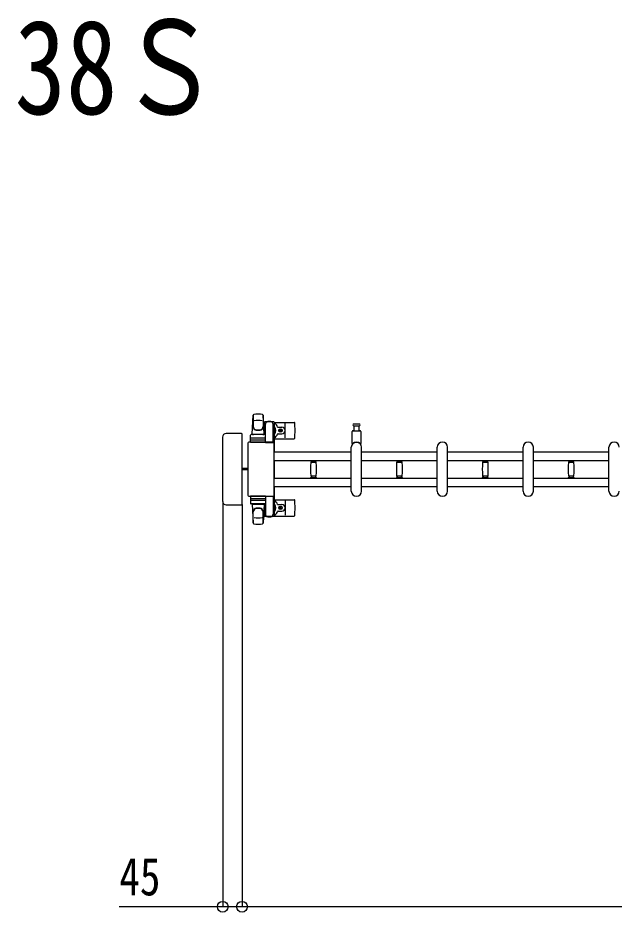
# Model space of a CAD drawing. Units: millimetres, scale not verified. Extents: x -16820 to 16820, y -11880 to 11880.
# Drawn here: x -7301 to -5913, y 1049 to 3130 of the extents above; entities that cross this region are included whole.
import ezdxf
from ezdxf.enums import TextEntityAlignment as Align

# ---------------------------------------------------------------- set-up
doc = ezdxf.new("R2010")
doc.units = ezdxf.units.MM
doc.header["$LTSCALE"] = 50
for name, color, linetype in [('0-1_USER1', 3, 'Continuous'), ('0-3_YKK_13', 4, 'Continuous'), ('0-4_YKK_A1', 4, 'Continuous'), ('0-5_YKK_D', 6, 'Continuous')]:
    doc.layers.add(name, color=color, linetype=linetype)
doc.styles.add('ＭＳ ゴシック', font='')
doc.styles.get('ＭＳ ゴシック').set_extended_font_data('MS Gothic')

msp = doc.modelspace()

# ---------------------------------------------------------------- linework, layer by layer
at = {"layer": '0-3_YKK_13'}
for p, q in [((-6730.42, 2205.38), (-6730.42, 2178.19)), ((-6755.92, 2161), (-6753.48, 2205.03)), ((-6753.42, 2204.61), (-6753.42, 2178.87)), ((-6727.92, 2161), (-6730.36, 2205.03)), ((-6705.62, 2189.5), (-6726.22, 2189.5)), ((-6725.92, 2167.7), (-6725.92, 2184.7)), ((-6706.92, 2184.7), (-6703.62, 2184.7)), ((-6705.92, 2167.7), (-6705.92, 2184.7)), ((-6703.89, 2188.5), (-6657.82, 2188.5)), ((-6703.62, 2184.7), (-6703.62, 2187.5)), ((-6678.92, 2152.5), (-6678.92, 2186.5)), ((-6726.72, 2181.2), (-6725.92, 2181.2)), ((-6726.72, 2170.69), (-6726.72, 2181.2)), ((-6725.12, 2164.7), (-6726.72, 2170.69)), ((-6725.12, 2164.7), (-6724.92, 2164.7)), ((-6724.92, 2159.87), (-6724.92, 2184.5)), ((-6706.92, 2142), (-6706.92, 2184.5)), ((-6706.72, 2164.7), (-6706.92, 2164.7)), ((-6706.72, 2164.7), (-6705.12, 2170.69)), ((-6705.12, 2181.2), (-6705.92, 2181.2)), ((-6705.12, 2170.69), (-6705.12, 2181.2)), ((-6695.63, 2177), (-6686.42, 2177)), ((-6691.24, 2169.94), (-6692.12, 2169.94)), ((-6688.6, 2169.06), (-6687.72, 2169.06)), ((-6522.92, 2139.17), (-6522.92, 2167)), ((-6520.92, 2169), (-6504.92, 2169)), ((-6519.17, 2180.5), (-6506.67, 2180.5)), ((-6518.42, 2169), (-6518.42, 2180.5)), ((-6507.42, 2180.5), (-6507.42, 2169)), ((-6502.92, 2167), (-6502.92, 2139.17)), ((-6824.92, 2154.02), (-6824.92, 2004.98)), ((-6824.92, 2154.02), (-6824.92, 2154.02)), ((-6780.42, 2162.5), (-6816.44, 2162.5)), ((-6816.44, 2162.5), (-6816.44, 2162.5)), ((-6780.42, 2162.5), (-6780.42, 2162.5)), ((-6778.92, 1998), (-6778.92, 2161)), ((-6778.92, 2161), (-6778.92, 2161)), ((-6759.42, 2142), (-6759.42, 2159)), ((-6758.48, 2147.5), (-6725.31, 2147.5)), ((-6725.42, 2160), (-6758.42, 2160)), ((-6725.42, 2152), (-6758.42, 2152)), ((-6755.92, 2161), (-6727.92, 2161)), ((-6754.92, 2160), (-6754.92, 2161)), ((-6754.92, 2161), (-6728.92, 2161)), ((-6754.92, 2160), (-6752.52, 2160)), ((-6731.32, 2160), (-6728.92, 2160)), ((-6728.92, 2160), (-6728.92, 2161)), ((-6724.42, 2142), (-6724.42, 2159)), ((-6703.92, 2150.5), (-6657.82, 2150.5)), ((-6695.63, 2162), (-6686.42, 2162)), ((-6765.92, 2140), (-6765.92, 2019)), ((-6765.92, 2140), (-6765.92, 2140)), ((-6706.92, 2142.5), (-6763.42, 2142.5)), ((-6763.42, 2142.5), (-6763.42, 2142.5)), ((-6724.42, 2142), (-6759.42, 2142)), ((-6724.92, 2142), (-6706.92, 2142)), ((-6706.92, 2142.5), (-6706.92, 2142.5)), ((-6704.42, 2019), (-6704.42, 2140)), ((-6704.42, 2140), (-6704.42, 2140)), ((-6524.92, 2028.5), (-6524.92, 2130.5)), ((-6500.92, 2028.5), (-6500.92, 2130.5)), ((-6324.92, 2028.5), (-6324.92, 2130.5)), ((-6300.92, 2028.5), (-6300.92, 2130.5)), ((-6124.92, 2028.5), (-6124.92, 2130.5)), ((-6100.92, 2028.5), (-6100.92, 2130.5)), ((-5924.92, 2028.5), (-5924.92, 2130.5)), ((-6765.92, 2081), (-6778.92, 2081)), ((-6619.92, 2100.1), (-6619.92, 2098.8)), ((-6619.92, 2100.1), (-6612.92, 2100.1)), ((-6612.92, 2098.5), (-6619.62, 2098.5)), ((-6619.14, 2095.5), (-6606.7, 2095.5)), ((-6617.92, 2098.5), (-6617.92, 2095.5)), ((-6612.92, 2100.1), (-6605.92, 2100.1)), ((-6606.22, 2098.5), (-6612.92, 2098.5)), ((-6607.92, 2095.5), (-6607.92, 2098.5)), ((-6605.92, 2098.8), (-6605.92, 2100.1)), ((-6419.92, 2100.1), (-6419.92, 2098.8)), ((-6419.92, 2100.1), (-6412.92, 2100.1)), ((-6412.92, 2098.5), (-6419.62, 2098.5)), ((-6419.14, 2095.5), (-6406.7, 2095.5)), ((-6417.92, 2098.5), (-6417.92, 2095.5)), ((-6412.92, 2100.1), (-6405.92, 2100.1)), ((-6406.22, 2098.5), (-6412.92, 2098.5)), ((-6407.92, 2095.5), (-6407.92, 2098.5)), ((-6405.92, 2098.8), (-6405.92, 2100.1)), ((-6219.92, 2100.1), (-6219.92, 2098.8)), ((-6219.92, 2100.1), (-6212.92, 2100.1)), ((-6212.92, 2098.5), (-6219.62, 2098.5)), ((-6219.14, 2095.5), (-6206.7, 2095.5)), ((-6217.92, 2098.5), (-6217.92, 2095.5)), ((-6212.92, 2100.1), (-6205.92, 2100.1)), ((-6206.22, 2098.5), (-6212.92, 2098.5)), ((-6207.92, 2095.5), (-6207.92, 2098.5)), ((-6205.92, 2098.8), (-6205.92, 2100.1)), ((-6019.92, 2100.1), (-6019.92, 2098.8)), ((-6019.92, 2100.1), (-6012.92, 2100.1)), ((-6012.92, 2098.5), (-6019.62, 2098.5)), ((-6019.14, 2095.5), (-6006.7, 2095.5)), ((-6017.92, 2098.5), (-6017.92, 2095.5)), ((-6012.92, 2100.1), (-6005.92, 2100.1)), ((-6006.22, 2098.5), (-6012.92, 2098.5)), ((-6007.92, 2095.5), (-6007.92, 2098.5)), ((-6005.92, 2098.8), (-6005.92, 2100.1)), ((-6765.92, 2078), (-6778.92, 2078)), ((-6619.92, 2060.2), (-6619.92, 2058.9)), ((-6619.62, 2060.5), (-6606.22, 2060.5)), ((-6612.92, 2063.5), (-6619.14, 2063.5)), ((-6617.92, 2063.5), (-6617.92, 2060.5)), ((-6606.7, 2063.5), (-6612.92, 2063.5)), ((-6607.92, 2060.5), (-6607.92, 2063.5)), ((-6605.92, 2058.9), (-6605.92, 2060.2)), ((-6419.92, 2060.2), (-6419.92, 2058.9)), ((-6419.62, 2060.5), (-6406.22, 2060.5)), ((-6412.92, 2063.5), (-6419.14, 2063.5)), ((-6417.92, 2063.5), (-6417.92, 2060.5)), ((-6406.7, 2063.5), (-6412.92, 2063.5)), ((-6407.92, 2060.5), (-6407.92, 2063.5)), ((-6405.92, 2058.9), (-6405.92, 2060.2)), ((-6219.92, 2060.2), (-6219.92, 2058.9)), ((-6219.62, 2060.5), (-6206.22, 2060.5)), ((-6212.92, 2063.5), (-6219.14, 2063.5)), ((-6217.92, 2063.5), (-6217.92, 2060.5)), ((-6206.7, 2063.5), (-6212.92, 2063.5)), ((-6207.92, 2060.5), (-6207.92, 2063.5)), ((-6205.92, 2058.9), (-6205.92, 2060.2)), ((-6019.92, 2060.2), (-6019.92, 2058.9)), ((-6019.62, 2060.5), (-6006.22, 2060.5)), ((-6012.92, 2063.5), (-6019.14, 2063.5)), ((-6017.92, 2063.5), (-6017.92, 2060.5)), ((-6006.7, 2063.5), (-6012.92, 2063.5)), ((-6007.92, 2060.5), (-6007.92, 2063.5)), ((-6005.92, 2058.9), (-6005.92, 2060.2)), ((-6619.92, 2058.9), (-6612.92, 2058.9)), ((-6612.92, 2058.9), (-6605.92, 2058.9)), ((-6419.92, 2058.9), (-6412.92, 2058.9)), ((-6412.92, 2058.9), (-6405.92, 2058.9)), ((-6219.92, 2058.9), (-6212.92, 2058.9)), ((-6212.92, 2058.9), (-6205.92, 2058.9)), ((-6019.92, 2058.9), (-6012.92, 2058.9)), ((-6012.92, 2058.9), (-6005.92, 2058.9)), ((-6765.92, 2019), (-6765.92, 2019)), ((-6704.42, 2019), (-6704.42, 2019)), ((-6824.92, 2004.98), (-6824.92, 2004.98)), ((-6778.92, 1998), (-6778.92, 1998)), ((-6763.42, 2016.5), (-6706.92, 2016.5)), ((-6763.42, 2016.5), (-6763.42, 2016.5)), ((-6724.42, 2017), (-6759.42, 2017)), ((-6759.42, 2017), (-6759.42, 2000)), ((-6758.48, 2011.5), (-6725.31, 2011.5)), ((-6725.42, 2007), (-6758.42, 2007)), ((-6725.42, 1999), (-6758.42, 1999)), ((-6755.92, 1998), (-6727.92, 1998)), ((-6755.92, 1998), (-6753.48, 1953.97)), ((-6754.92, 1999), (-6752.52, 1999)), ((-6754.92, 1999), (-6754.92, 1998)), ((-6754.92, 1998), (-6728.92, 1998)), ((-6731.32, 1999), (-6728.92, 1999)), ((-6727.92, 1998), (-6730.36, 1953.97)), ((-6728.92, 1999), (-6728.92, 1998)), ((-6724.92, 2017), (-6706.92, 2017)), ((-6724.92, 1999.13), (-6724.92, 1974.5)), ((-6724.42, 2017), (-6724.42, 2000)), ((-6706.92, 2017), (-6706.92, 1974.5)), ((-6706.92, 2016.5), (-6706.92, 2016.5)), ((-6703.92, 2008.5), (-6657.82, 2008.5)), ((-6678.92, 2006.5), (-6678.92, 1972.5)), ((-6816.44, 1996.5), (-6780.42, 1996.5)), ((-6816.44, 1996.5), (-6816.44, 1996.5)), ((-6780.42, 1996.5), (-6780.42, 1996.5)), ((-6753.42, 1954.39), (-6753.42, 1980.13)), ((-6730.42, 1953.62), (-6730.42, 1980.81)), ((-6725.12, 1994.3), (-6726.72, 1988.31)), ((-6726.72, 1988.31), (-6726.72, 1977.8)), ((-6726.72, 1977.8), (-6725.92, 1977.8)), ((-6725.92, 1991.3), (-6725.92, 1974.3)), ((-6725.12, 1994.3), (-6724.92, 1994.3)), ((-6706.72, 1994.3), (-6706.92, 1994.3)), ((-6706.72, 1994.3), (-6705.12, 1988.31)), ((-6705.92, 1991.3), (-6705.92, 1974.3)), ((-6705.12, 1977.8), (-6705.92, 1977.8)), ((-6705.12, 1988.31), (-6705.12, 1977.8)), ((-6695.63, 1997), (-6686.42, 1997)), ((-6695.63, 1982), (-6686.42, 1982)), ((-6691.24, 1989.06), (-6692.12, 1989.06)), ((-6688.6, 1989.94), (-6687.72, 1989.94)), ((-6705.62, 1969.5), (-6726.22, 1969.5)), ((-6706.92, 1974.3), (-6703.62, 1974.3)), ((-6703.89, 1970.5), (-6657.82, 1970.5)), ((-6703.62, 1974.3), (-6703.62, 1971.5))]:
    msp.add_line(p, q, dxfattribs=at)
for points in [[(-6728.22, 2187.5), (-6728.22, 2184.7), (-6724.92, 2184.7)], [(-6692.12, 2169.94), (-6692.12, 2169.06), (-6691.24, 2169.06)], [(-6689.48, 2170.82), (-6689.48, 2171.7), (-6690.36, 2171.7), (-6690.36, 2170.82)], [(-6690.36, 2168.18), (-6690.36, 2167.3), (-6689.48, 2167.3), (-6689.48, 2168.18)], [(-6687.72, 2169.06), (-6687.72, 2169.94), (-6688.6, 2169.94)], [(-6506.67, 2184.5), (-6512.92, 2184.5), (-6519.17, 2184.5)], [(-6692.12, 1989.06), (-6692.12, 1989.94), (-6691.24, 1989.94)], [(-6690.36, 1990.82), (-6690.36, 1991.7), (-6689.48, 1991.7), (-6689.48, 1990.82)], [(-6689.48, 1988.18), (-6689.48, 1987.3), (-6690.36, 1987.3), (-6690.36, 1988.18)], [(-6687.72, 1989.94), (-6687.72, 1989.06), (-6688.6, 1989.06)], [(-6728.22, 1971.5), (-6728.22, 1974.3), (-6724.92, 1974.3)]]:
    msp.add_lwpolyline(points, dxfattribs=at)
for centre in [(-6689.92, 2169.5), (-6689.92, 1989.5)]:
    msp.add_circle(centre, 4, dxfattribs=at)
for centre, radius, start, end in [((-6751.98, 2204.94), 1.5, 101.97738, 176.83138), ((-6741.92, 2157.5), 50, 78.05356, 101.94644), ((-6741.92, 2157.5), 50, 78.02262, 101.94644), ((-6731.86, 2204.94), 1.5, 3.16862, 78.02262), ((-6741.92, 2142.9), 50, 79.12335, 100.54947), ((-6715.92, 2169.5), 21, 125.85347, 129.53368), ((-6726.22, 2187.5), 2, 90, 180), ((-6719.92, 2184.5), 5, 90, 180), ((-6715.92, 2169.5), 21, 72.24721, 107.75279), ((-6711.92, 2184.5), 5, 0, 90), ((-6705.62, 2187.5), 2, 0, 90), ((-6715.92, 2169.5), 21, 22.72842, 54.14653), ((-6657.82, 2187.5), 1, 5.73917, 90), ((-6836.92, 2169.5), 181, 354.26083, 5.73917), ((-6745.42, 2179.06), 8, 180, 263.72071), ((-6745.42, 2178.19), 8, 180, 263.72071), ((-6741.92, 2210.87), 40, 263.72071, 276.27929), ((-6741.92, 2210), 40, 263.72071, 276.27929), ((-6738.42, 2179.06), 8, 276.27929, 0), ((-6738.42, 2178.19), 8, 276.27929, 0), ((-6715.92, 2169.5), 15, 143.1301, 149.27754), ((-6715.92, 2169.5), 15, 323.1301, 36.8699), ((-6695.63, 2178), 1, 202.72842, 270), ((-6691.24, 2170.82), 0.88, 270, 0), ((-6691.24, 2168.18), 0.88, 0, 90), ((-6688.6, 2170.82), 0.88, 180, 270), ((-6688.6, 2168.18), 0.88, 90, 180), ((-6686.42, 2169.5), 7.5, 270, 90), ((-6520.92, 2167), 2, 90, 180), ((-6519.17, 2182.5), 2, 90, 180), ((-6519.17, 2182.5), 2, 180, 270), ((-6506.67, 2182.5), 2, 0, 90), ((-6506.67, 2182.5), 2, 270, 0), ((-6504.92, 2167), 2, 0, 90), ((-6758.42, 2159), 1, 90, 180), ((-6758.42, 2151), 1, 90, 180), ((-6725.42, 2159), 1, 0, 90), ((-6725.42, 2151), 1, 0, 90), ((-6715.92, 2169.5), 21, 304.8499, 337.27158), ((-6695.63, 2161), 1, 90, 157.27158), ((-6657.82, 2151.5), 1, 270, 354.26083), ((-6512.92, 2130.5), 12, 0, 180), ((-6521.92, 2139.17), 1, 180, 316.0544), ((-6512.92, 2130.5), 11.5, 43.94553, 136.0544), ((-6503.92, 2139.17), 1, 223.94553, 0), ((-6312.92, 2130.5), 12, 0, 180), ((-6112.92, 2130.5), 12, 0, 180), ((-5912.92, 2130.5), 12, 0, 180), ((-6619.62, 2098.8), 0.3, 180, 270), ((-6363.92, 2079.5), 256, 176.47982, 183.52018), ((-6619.14, 2095.2), 0.3, 90, 176.47982), ((-6606.7, 2095.2), 0.3, 3.52018, 90), ((-6861.92, 2079.5), 256, 356.47982, 3.52018), ((-6606.22, 2098.8), 0.3, 270, 0), ((-6419.62, 2098.8), 0.3, 180, 270), ((-6163.92, 2079.5), 256, 176.47982, 183.52018), ((-6419.14, 2095.2), 0.3, 90, 176.47982), ((-6406.7, 2095.2), 0.3, 3.52018, 90), ((-6661.92, 2079.5), 256, 356.47982, 3.52018), ((-6406.22, 2098.8), 0.3, 270, 0), ((-6219.62, 2098.8), 0.3, 180, 270), ((-5963.92, 2079.5), 256, 176.47982, 183.52018), ((-6219.14, 2095.2), 0.3, 90, 176.47982), ((-6206.7, 2095.2), 0.3, 3.52018, 90), ((-6461.92, 2079.5), 256, 356.47982, 3.52018), ((-6206.22, 2098.8), 0.3, 270, 0), ((-6019.62, 2098.8), 0.3, 180, 270), ((-5763.92, 2079.5), 256, 176.47982, 183.52018), ((-6019.14, 2095.2), 0.3, 90, 176.47982), ((-6006.7, 2095.2), 0.3, 3.52018, 90), ((-6261.92, 2079.5), 256, 356.47982, 3.52018), ((-6006.22, 2098.8), 0.3, 270, 0), ((-6619.62, 2060.2), 0.3, 90, 180), ((-6619.14, 2063.8), 0.3, 183.52018, 270), ((-6606.7, 2063.8), 0.3, 270, 356.47982), ((-6606.22, 2060.2), 0.3, 0, 90), ((-6419.62, 2060.2), 0.3, 90, 180), ((-6419.14, 2063.8), 0.3, 183.52018, 270), ((-6406.7, 2063.8), 0.3, 270, 356.47982), ((-6406.22, 2060.2), 0.3, 0, 90), ((-6219.62, 2060.2), 0.3, 90, 180), ((-6219.14, 2063.8), 0.3, 183.52018, 270), ((-6206.7, 2063.8), 0.3, 270, 356.47982), ((-6206.22, 2060.2), 0.3, 0, 90), ((-6019.62, 2060.2), 0.3, 90, 180), ((-6019.14, 2063.8), 0.3, 183.52018, 270), ((-6006.7, 2063.8), 0.3, 270, 356.47982), ((-6006.22, 2060.2), 0.3, 0, 90), ((-6512.92, 2028.5), 12, 180, 0), ((-6312.92, 2028.5), 12, 180, 0), ((-6112.92, 2028.5), 12, 180, 0), ((-5912.92, 2028.5), 12, 180, 0), ((-6758.42, 2008), 1, 180, 270), ((-6758.42, 2000), 1, 180, 270), ((-6725.42, 2008), 1, 270, 0), ((-6725.42, 2000), 1, 270, 0), ((-6715.92, 1989.5), 21, 22.72842, 55.1501), ((-6715.92, 1989.5), 15, 323.1301, 36.8699), ((-6695.63, 1998), 1, 202.72842, 270), ((-6657.82, 2007.5), 1, 5.73917, 90), ((-6836.92, 1989.5), 181, 354.26083, 5.73917), ((-6745.42, 1980.81), 8, 96.27929, 180), ((-6745.42, 1979.94), 8, 96.27929, 180), ((-6741.92, 1949), 40, 83.72071, 96.27929), ((-6741.92, 1948.13), 40, 83.72071, 96.27929), ((-6738.42, 1980.81), 8, 0, 83.72071), ((-6738.42, 1979.94), 8, 0, 83.72071), ((-6715.92, 1989.5), 15, 210.72246, 216.8699), ((-6715.92, 1989.5), 21, 305.85347, 337.27158), ((-6695.63, 1981), 1, 90, 157.27158), ((-6691.24, 1990.82), 0.88, 270, 0), ((-6691.24, 1988.18), 0.88, 0, 90), ((-6688.6, 1990.82), 0.88, 180, 270), ((-6688.6, 1988.18), 0.88, 90, 180), ((-6686.42, 1989.5), 7.5, 270, 90), ((-6741.92, 2016.1), 50, 259.45053, 280.87665), ((-6715.92, 1989.5), 21, 230.46632, 234.14653), ((-6726.22, 1971.5), 2, 180, 270), ((-6719.92, 1974.5), 5, 180, 270), ((-6715.92, 1989.5), 21, 252.24721, 287.75279), ((-6711.92, 1974.5), 5, 270, 0), ((-6705.62, 1971.5), 2, 270, 0), ((-6657.82, 1971.5), 1, 270, 354.26083), ((-6751.98, 1954.06), 1.5, 183.16862, 258.02262), ((-6741.92, 2001.5), 50, 258.05356, 281.97738), ((-6741.92, 2001.5), 50, 258.05356, 281.94644), ((-6731.86, 1954.06), 1.5, 281.97738, 356.83138)]:
    msp.add_arc(centre, radius, start, end, dxfattribs=at)
for centre, major_axis, ratio, start_param, end_param in [((-6816.4, 2153.98), (-6.03, 6.03), 0.996541, 5.4996506, 7.06672), ((-6780.42, 2161), (1.06, 1.06), 0.997762, 5.4996506, 7.06672), ((-6763.42, 2140), (1.77, -1.77), 0.997169, 2.358058, 3.9251274), ((-6706.92, 2140), (-1.77, -1.77), 0.997169, 2.358058, 3.9251274), ((-6763.42, 2019), (-1.77, -1.77), 0.997169, 5.4996506, 7.06672), ((-6706.92, 2019), (1.77, -1.77), 0.997169, 5.4996506, 7.06672), ((-6816.4, 2005.02), (6.03, 6.03), 0.996541, 2.358058, 3.9251274), ((-6780.42, 1998), (-1.06, 1.06), 0.997762, 2.358058, 3.9251274)]:
    msp.add_ellipse(centre, major_axis=major_axis, ratio=ratio, start_param=start_param, end_param=end_param, dxfattribs=at)
at = {"layer": '0-4_YKK_A1'}
for p, q in [((-6727.92, 2184.5), (-6727.92, 2160)), ((-6725.92, 2184.5), (-6727.92, 2184.5)), ((-6703.92, 2184.5), (-6705.92, 2184.5)), ((-6703.92, 2120), (-6703.92, 2184.5)), ((-6704.42, 2120), (-6524.92, 2120)), ((-6500.92, 2120), (-6324.92, 2120)), ((-6300.92, 2120), (-6124.92, 2120)), ((-6100.92, 2120), (-5924.92, 2120)), ((-6704.42, 2100), (-6524.92, 2100)), ((-6703.92, 2059), (-6703.92, 2100)), ((-6500.92, 2100), (-6324.92, 2100)), ((-6300.92, 2100), (-6124.92, 2100)), ((-6100.92, 2100), (-5924.92, 2100)), ((-6704.42, 2059), (-6524.92, 2059)), ((-6704.42, 2039), (-6524.92, 2039)), ((-6703.92, 1974.5), (-6703.92, 2039)), ((-6500.92, 2059), (-6324.92, 2059)), ((-6500.92, 2039), (-6324.92, 2039)), ((-6300.92, 2059), (-6124.92, 2059)), ((-6300.92, 2039), (-6124.92, 2039)), ((-6100.92, 2059), (-5924.92, 2059)), ((-6100.92, 2039), (-5924.92, 2039)), ((-6727.92, 1999), (-6727.92, 1974.5)), ((-6727.92, 1974.5), (-6724.92, 1974.5)), ((-6706.92, 1974.5), (-6703.92, 1974.5))]:
    msp.add_line(p, q, dxfattribs=at)
at = {"layer": '0-5_YKK_D'}
for p, q in [((-6824.42, 2004), (-6824.42, 1060.5)), ((-6779.42, 1997), (-6779.42, 1060.5)), ((-6779.42, 1931.5), (-6779.42, 1060.5)), ((-3068.42, 1061.5), (-6779.42, 1061.5))]:
    msp.add_line(p, q, dxfattribs=at)
msp.add_lwpolyline([(-6779.42, 1061.5), (-6824.42, 1061.5), (-7065.22, 1061.5)], dxfattribs=at)
for centre in [(-6824.42, 1061.5), (-6779.42, 1061.5), (-6779.42, 1061.5)]:
    msp.add_circle(centre, 12.5, dxfattribs=at)

# ---------------------------------------------------------------- texts
at = {"layer": '0-1_USER1', "style": 'ＭＳ ゴシック', "width": 0.8}
msp.add_text('38Ｓ', height=219.9, dxfattribs=at).set_placement((-7309.07, 2839.5), align=Align.BOTTOM_LEFT)
at = {"layer": '0-5_YKK_D', "style": 'ＭＳ ゴシック', "width": 0.8}
msp.add_text('45', height=87.98, dxfattribs=at).set_placement((-7065.22, 1061.5), align=Align.BOTTOM_LEFT)

doc.saveas('drawing.dxf')
